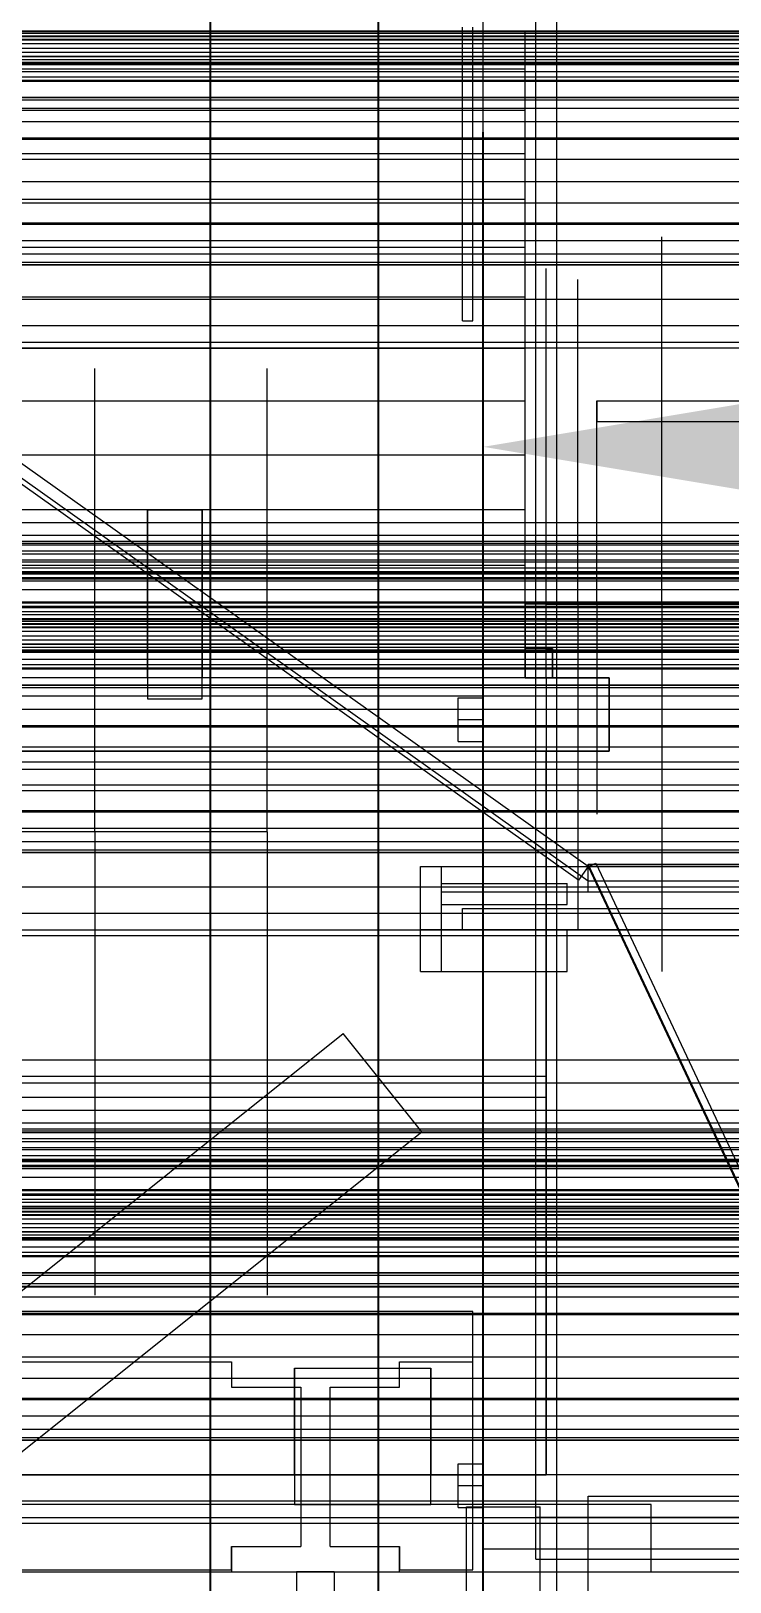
# Model space of a CAD drawing. Header units: millimetres. Extents: x -2500 to 58855, y -53268 to 6837.
# Drawn here: x -865 to -532, y -34741 to -34002 of the extents above; entities that cross this region are included whole.
import ezdxf

# ---------------------------------------------------------------- set-up
doc = ezdxf.new("R2010")
doc.units = ezdxf.units.MM
for name, color, linetype, lineweight in [('COTAS_O', 1, 'Continuous', 0), ('COTAS_P', 1, 'Continuous', 0), ('COTAS_R', 1, 'Continuous', 0), ('frontal_briquetadora', 7, 'Continuous', 0), ('frontal_mezcladora', 7, 'Continuous', 0), ('frontal_secador', 7, 'Continuous', 0), ('frontal_tolva', 7, 'Continuous', 0), ('frontal_tolva-C01', 7, 'Continuous', 0)]:
    doc.layers.add(name, color=color, linetype=linetype, lineweight=lineweight)
doc.dimstyles.new('R19_100', dxfattribs={"dimtxt": 250, "dimasz": 150, "dimexe": 150, "dimexo": 80, "dimgap": 100, "dimtad": 1, "dimtih": 1, "dimtoh": 1, "dimdsep": 46, "dimcen": 0.09, "dimadec": 0, "dimazin": 0, "dimtfac": 1, "dimtdec": 4, "dimtofl": 0, "dimtmove": 0, "dimatfit": 3, "dimfxl": 1, "dimtolj": 1, "dimtzin": 0, "dimarcsym": 0})

# ---------------------------------------------------------------- blocks, each defined once
blk = doc.blocks.new('*D37')
at = {"layer": 'COTAS_R', "color": 0, "lineweight": -2, "transparency": 16777216}
for p, q in [((-1750, -35420), (-1750, -34450)), ((2600, -35420), (2600, -34450)), ((-1600, -34600), (2450, -34600))]:
    blk.add_line(p, q, dxfattribs=at)
at = {"layer": 'COTAS_R', "color": 0, "transparency": 16777216}
for points in [[(-1600, -34575), (-1600, -34625), (-1750, -34600)], [(2450, -34575), (2450, -34625), (2600, -34600)]]:
    blk.add_solid(points, dxfattribs=at)
at = {"layer": 'Defpoints', "color": 0, "transparency": 16777216}
for p in [(2600, -34600), (-1750, -35500), (2600, -35500)]:
    blk.add_point(p, dxfattribs=at)
blk = doc.blocks.new('*D39')
at = {"layer": 'COTAS_O', "color": 0, "lineweight": -2, "transparency": 16777216}
for p, q in [((-1725, -34320), (-1725, -33550)), ((1725, -34320), (1725, -33550)), ((-1575, -33700), (1575, -33700))]:
    blk.add_line(p, q, dxfattribs=at)
at = {"layer": 'COTAS_O', "color": 0, "transparency": 16777216}
for points in [[(-1575, -33675), (-1575, -33725), (-1725, -33700)], [(1575, -33675), (1575, -33725), (1725, -33700)]]:
    blk.add_solid(points, dxfattribs=at)
at = {"layer": 'Defpoints', "color": 0, "transparency": 16777216}
for p in [(1725, -33700), (-1725, -34400), (1725, -34400)]:
    blk.add_point(p, dxfattribs=at)
blk = doc.blocks.new('*D42')
at = {"layer": 'COTAS_O', "color": 0, "lineweight": -2, "transparency": 16777216}
for p, q in [((-570, -33700), (200, -33700)), ((50, -34750), (50, -33850)), ((-570, -34900), (200, -34900))]:
    blk.add_line(p, q, dxfattribs=at)
at = {"layer": 'COTAS_O', "color": 0, "transparency": 16777216}
for points in [[(25, -33850), (75, -33850), (50, -33700)], [(25, -34750), (75, -34750), (50, -34900)]]:
    blk.add_solid(points, dxfattribs=at)
at = {"layer": 'Defpoints', "color": 0, "transparency": 16777216}
for p in [(-650, -33700), (50, -33700), (-650, -34900)]:
    blk.add_point(p, dxfattribs=at)
blk = doc.blocks.new('*D43')
at = {"layer": 'COTAS_O', "color": 0, "lineweight": -2, "transparency": 16777216}
for p, q in [((-650, -34820), (-650, -34050)), ((650, -34820), (650, -34050)), ((-500, -34200), (500, -34200))]:
    blk.add_line(p, q, dxfattribs=at)
at = {"layer": 'COTAS_O', "color": 0, "transparency": 16777216}
for points in [[(-500, -34175), (-500, -34225), (-650, -34200)], [(500, -34175), (500, -34225), (650, -34200)]]:
    blk.add_solid(points, dxfattribs=at)
at = {"layer": 'Defpoints', "color": 0, "transparency": 16777216}
for p in [(650, -34200), (-650, -34900), (650, -34900)]:
    blk.add_point(p, dxfattribs=at)
blk = doc.blocks.new('*D44')
at = {"layer": 'COTAS_O', "color": 0, "lineweight": -2, "transparency": 16777216}
for p, q in [((-1400, -33700), (-630, -33700)), ((-780, -35850), (-780, -33850)), ((-1400, -36000), (-630, -36000))]:
    blk.add_line(p, q, dxfattribs=at)
at = {"layer": 'COTAS_O', "color": 0, "transparency": 16777216}
for points in [[(-805, -33850), (-755, -33850), (-780, -33700)], [(-805, -35850), (-755, -35850), (-780, -36000)]]:
    blk.add_solid(points, dxfattribs=at)
at = {"layer": 'Defpoints', "color": 0, "transparency": 16777216}
for p in [(-1480, -33700), (-780, -33700), (-1480, -36000)]:
    blk.add_point(p, dxfattribs=at)
blk = doc.blocks.new('*D46')
at = {"layer": 'COTAS_P', "color": 0, "lineweight": -2, "transparency": 16777216}
for p, q in [((-1320, -33000), (-550, -33000)), ((-700, -35850), (-700, -33150)), ((-1320, -36000), (-550, -36000))]:
    blk.add_line(p, q, dxfattribs=at)
at = {"layer": 'COTAS_P', "color": 0, "transparency": 16777216}
for points in [[(-725, -33150), (-675, -33150), (-700, -33000)], [(-725, -35850), (-675, -35850), (-700, -36000)]]:
    blk.add_solid(points, dxfattribs=at)
at = {"layer": 'Defpoints', "color": 0, "transparency": 16777216}
for p in [(-1400, -33000), (-700, -33000), (-1400, -36000)]:
    blk.add_point(p, dxfattribs=at)

msp = doc.modelspace()

# ---------------------------------------------------------------- linework, layer by layer
at = {"layer": 'frontal_briquetadora'}
for p, q in [((-630, -34020.086), (-630, -34001.746)), ((-630, -34020.086), (-1405, -34020.086)), ((-630, -34039.668), (-630, -34020.086)), ((-630, -34039.668), (-1405, -34039.668)), ((-630, -34060.408), (-630, -34039.668)), ((-630, -34060.408), (-1405, -34060.408)), ((-630, -34082.216), (-630, -34060.408)), ((-630, -34082.216), (-1405, -34082.216)), ((-630, -34105), (-630, -34082.216)), ((-630, -34101.1), (-630, -34100)), ((-630, -34104.388), (-630, -34101.1)), ((-565, -34101.1), (-565, -34100)), ((-565, -34104.388), (-565, -34101.1)), ((-630, -34105), (-1405, -34105)), ((-630, -34109.82), (-630, -34104.388)), ((-630, -34128.662), (-630, -34105)), ((-630, -34117.33), (-630, -34109.82)), ((-565, -34109.82), (-565, -34104.388)), ((-565, -34117.33), (-565, -34109.82)), ((-630, -34126.823), (-630, -34117.33)), ((-620, -34116.167), (-620, -34115)), ((-620, -34119.649), (-620, -34116.167)), ((-565, -34116.167), (-565, -34115)), ((-565, -34119.649), (-565, -34116.167)), ((-565, -34126.823), (-565, -34117.33)), ((-620, -34125.397), (-620, -34119.649)), ((-620, -34133.327), (-620, -34125.397)), ((-605, -34122.745), (-605, -34120.306)), ((-605, -34127.586), (-605, -34122.745)), ((-565, -34125.397), (-565, -34119.649)), ((-565, -34133.327), (-565, -34125.397)), ((-630, -34128.662), (-1405, -34128.662)), ((-630, -34138.179), (-630, -34126.823)), ((-630, -34153.1), (-630, -34128.662)), ((-605, -34134.752), (-605, -34127.586)), ((-565, -34138.179), (-565, -34126.823)), ((-630, -34151.256), (-630, -34138.179)), ((-620, -34143.323), (-620, -34133.327)), ((-605, -34144.129), (-605, -34134.752)), ((-565, -34143.323), (-565, -34133.327)), ((-565, -34151.256), (-565, -34138.179)), ((-620, -34155.238), (-620, -34143.323)), ((-605, -34155.57), (-605, -34144.129)), ((-565, -34155.238), (-565, -34143.323)), ((-630, -34153.1), (-1405, -34153.1)), ((-630, -34165.889), (-630, -34151.256)), ((-630, -34178.21), (-630, -34153.1)), ((-620, -34168.9), (-620, -34155.238)), ((-565, -34165.889), (-565, -34151.256)), ((-565, -34168.9), (-565, -34155.238)), ((-835, -34164.4), (-835, -34162.623)), ((-753, -34164.4), (-753, -34162.623)), ((-605, -34168.895), (-605, -34155.57)), ((-835, -34167.941), (-835, -34164.4)), ((-835, -34173.217), (-835, -34167.941)), ((-835, -34170.313), (-835, -34169.4)), ((-753, -34167.941), (-753, -34164.4)), ((-753, -34173.217), (-753, -34167.941)), ((-630, -34181.894), (-630, -34165.889)), ((-620, -34184.11), (-620, -34168.9)), ((-605, -34183.893), (-605, -34168.895)), ((-565, -34181.894), (-565, -34165.889)), ((-565, -34184.11), (-565, -34168.9)), ((-835, -34173.044), (-835, -34170.313)), ((-835, -34177.569), (-835, -34173.044)), ((-835, -34180.184), (-835, -34173.217)), ((-753, -34180.184), (-753, -34173.217)), ((-605, -34175.941), (-605, -34174)), ((-605, -34181.688), (-605, -34175.941)), ((-630, -34178.21), (-1405, -34178.21)), ((-835, -34183.851), (-835, -34177.569)), ((-835, -34188.788), (-835, -34180.184)), ((-835, -34191.835), (-835, -34183.851)), ((-753, -34188.788), (-753, -34180.184)), ((-630, -34203.884), (-630, -34178.21)), ((-630, -34199.07), (-630, -34181.894)), ((-620, -34200.644), (-620, -34184.11)), ((-605, -34191.022), (-605, -34181.688)), ((-605, -34200.328), (-605, -34183.893)), ((-596, -34184.379), (-596, -34178.048)), ((-596, -34178.048), (-416, -34178.048)), ((-596, -34178.048), (-596, -34188)), ((-596, -34193.939), (-596, -34184.379)), ((-565, -34199.07), (-565, -34181.894)), ((-565, -34200.644), (-565, -34184.11)), ((-835, -34198.959), (-835, -34188.788)), ((-835, -34201.454), (-835, -34191.835)), ((-753, -34198.959), (-753, -34188.788)), ((-605, -34203.582), (-605, -34191.022)), ((-596, -34188), (-416, -34188)), ((-835, -34210.615), (-835, -34198.959)), ((-753, -34210.615), (-753, -34198.959)), ((-630, -34217.201), (-630, -34199.07)), ((-596, -34206.387), (-596, -34193.939)), ((-565, -34217.201), (-565, -34199.07)), ((-630, -34203.884), (-1405, -34203.884)), ((-835, -34212.624), (-835, -34201.454)), ((-630, -34230.013), (-630, -34203.884)), ((-620, -34218.263), (-620, -34200.644)), ((-605, -34217.941), (-605, -34200.328)), ((-605, -34218.887), (-605, -34203.582)), ((-596, -34221.28), (-596, -34206.387)), ((-565, -34218.263), (-565, -34200.644)), ((-835, -34223.662), (-835, -34210.615)), ((-835, -34225.252), (-835, -34212.624)), ((-753, -34223.662), (-753, -34210.615)), ((-630, -34236.059), (-630, -34217.201)), ((-620, -34236.709), (-620, -34218.263)), ((-605, -34236.453), (-605, -34217.941)), ((-605, -34236.349), (-605, -34218.887)), ((-596, -34238.086), (-596, -34221.28)), ((-565, -34236.059), (-565, -34217.201)), ((-565, -34236.709), (-565, -34218.263)), ((-835, -34237.996), (-835, -34223.662)), ((-835, -34239.229), (-835, -34225.252)), ((-753, -34237.996), (-753, -34223.662)), ((-630, -34230.013), (-1405, -34230.013)), ((-810, -34230.013), (-1274, -34230.013)), ((-810, -34230.013), (-810, -34230)), ((-810, -34230), (-784, -34230)), ((-810, -34230), (-810, -34320)), ((-810, -34256.484), (-810, -34230.013)), ((-784, -34230), (-784, -34230.013)), ((-784, -34320), (-784, -34230)), ((-784, -34230.013), (-784, -34256.484)), ((-630, -34230.013), (-784, -34230.013)), ((-630, -34256.484), (-630, -34230.013)), ((-630, -34255.406), (-630, -34236.059)), ((-605, -34255.296), (-605, -34236.349)), ((-605, -34255.573), (-605, -34236.453)), ((-565, -34255.406), (-565, -34236.059)), ((-835, -34253.499), (-835, -34237.996)), ((-835, -34254.436), (-835, -34239.229)), ((-753, -34253.499), (-753, -34237.996)), ((-620, -34255.714), (-620, -34236.709)), ((-596, -34256.208), (-596, -34238.086)), ((-565, -34255.714), (-565, -34236.709)), ((-630, -34256.484), (-1405, -34256.484)), ((-810, -34256.484), (-1274, -34256.484)), ((-835, -34270.049), (-835, -34253.499)), ((-835, -34270.744), (-835, -34254.436)), ((-810, -34283.185), (-810, -34256.484)), ((-784, -34256.484), (-784, -34283.185)), ((-630, -34256.484), (-784, -34256.484)), ((-753, -34270.049), (-753, -34253.499)), ((-630, -34275), (-630, -34255.406)), ((-630, -34283.185), (-630, -34256.484)), ((-620, -34275), (-620, -34255.714)), ((-605, -34275), (-605, -34255.296)), ((-605, -34275), (-605, -34255.573)), ((-596, -34275), (-596, -34256.208)), ((-565, -34275), (-565, -34255.406)), ((-565, -34275), (-565, -34255.714)), ((-835, -34287.512), (-835, -34270.049)), ((-835, -34288.012), (-835, -34270.744)), ((-753, -34287.512), (-753, -34270.049)), ((-565, -34275), (-630, -34275)), ((-630, -34275), (-630, -34278.783)), ((-630, -34280.033), (-630, -34275)), ((-630, -34278.783), (-630, -34282.564)), ((-630, -34285.062), (-630, -34280.033)), ((-620, -34278.009), (-620, -34275)), ((-620, -34275), (-565, -34275)), ((-620, -34281.016), (-620, -34278.009)), ((-605, -34275), (-453, -34275)), ((-605, -34275), (-605, -34294.704)), ((-465, -34275), (-605, -34275)), ((-605, -34275), (-605, -34294.427)), ((-396, -34275), (-596, -34275)), ((-596, -34275), (-596, -34294.509)), ((-565, -34275), (-565, -34294.286)), ((-565, -34275), (-565, -34294.594)), ((-630, -34283.185), (-1405, -34283.185)), ((-810, -34283.185), (-1274, -34283.185)), ((-835, -34305.746), (-835, -34287.512)), ((-835, -34306.094), (-835, -34288.012)), ((-810, -34310), (-810, -34283.185)), ((-784, -34283.185), (-784, -34310)), ((-630, -34283.185), (-784, -34283.185)), ((-753, -34305.746), (-753, -34287.512)), ((-630, -34282.564), (-630, -34286.342)), ((-630, -34310), (-630, -34283.185)), ((-630, -34290.083), (-630, -34285.062)), ((-630, -34286.342), (-630, -34290.114)), ((-620, -34284.021), (-620, -34281.016)), ((-620, -34287.023), (-620, -34284.021)), ((-620, -34290.021), (-620, -34287.023)), ((-630, -34295.091), (-630, -34290.083)), ((-630, -34290.114), (-630, -34293.879)), ((-630, -34293.879), (-630, -34297.636)), ((-630, -34300.083), (-630, -34295.091)), ((-620, -34293.014), (-620, -34290.021)), ((-620, -34296), (-620, -34293.014)), ((-605, -34294.427), (-605, -34313.547)), ((-605, -34294.704), (-605, -34313.651)), ((-596, -34294.509), (-596, -34313.268)), ((-565, -34294.286), (-565, -34313.291)), ((-565, -34294.594), (-565, -34313.941)), ((-630, -34296), (-630, -34310)), ((-617, -34296), (-630, -34296)), ((-630, -34297.636), (-630, -34301.382)), ((-630, -34305.054), (-630, -34300.083)), ((-630, -34301.382), (-630, -34310)), ((-617, -34301.382), (-630, -34301.382)), ((-620, -34296), (-617, -34296)), ((-620, -34310), (-620, -34296)), ((-617, -34296), (-617, -34298.013)), ((-617, -34310), (-617, -34296)), ((-617, -34298.013), (-617, -34300.022)), ((-617, -34300.022), (-617, -34302.027)), ((-617, -34302.618), (-617, -34301.382)), ((-617, -34310), (-617, -34301.382)), ((-617, -34302.027), (-617, -34304.027)), ((-617, -34303.852), (-617, -34302.618)), ((-590, -34310), (-1450, -34310)), ((-630, -34310), (-1405, -34310)), ((-810, -34310), (-1274, -34310)), ((-835, -34324.606), (-835, -34305.746)), ((-835, -34324.836), (-835, -34306.094)), ((-810, -34310), (-810, -34320)), ((-590, -34310), (-784, -34310)), ((-630, -34310), (-784, -34310)), ((-784, -34320), (-784, -34310)), ((-753, -34324.606), (-753, -34305.746)), ((-630, -34310), (-630, -34305.054)), ((-630, -34310), (-617, -34310)), ((-590, -34310), (-630, -34310)), ((-617, -34310), (-620, -34310)), ((-620, -34310), (-620, -34328.853)), ((-617, -34305.085), (-617, -34303.852)), ((-617, -34304.027), (-617, -34306.023)), ((-617, -34306.316), (-617, -34305.085)), ((-617, -34306.023), (-617, -34308.014)), ((-617, -34307.546), (-617, -34306.316)), ((-617, -34308.774), (-617, -34307.546)), ((-617, -34308.014), (-617, -34310)), ((-617, -34310), (-617, -34308.774)), ((-617, -34310), (-590, -34310)), ((-590, -34310), (-590, -34315.131)), ((-590, -34345), (-590, -34310)), ((-605, -34313.547), (-605, -34332.059)), ((-605, -34313.651), (-605, -34331.113)), ((-596, -34313.268), (-596, -34330.557)), ((-590, -34315.131), (-590, -34320.226)), ((-565, -34313.291), (-565, -34331.737)), ((-565, -34313.941), (-565, -34332.799)), ((-835, -34343.939), (-835, -34324.606)), ((-835, -34344.078), (-835, -34324.836)), ((-810, -34320), (-784, -34320)), ((-753, -34343.939), (-753, -34324.606)), ((-590, -34320.226), (-590, -34325.281)), ((-620, -34328.853), (-620, -34346.896)), ((-605, -34331.113), (-605, -34346.418)), ((-605, -34332.059), (-605, -34349.672)), ((-596, -34330.557), (-596, -34345.711)), ((-590, -34325.281), (-590, -34330.29)), ((-590, -34330.29), (-590, -34335.249)), ((-565, -34331.737), (-565, -34349.356)), ((-590, -34335.249), (-590, -34340.154)), ((-565, -34332.799), (-565, -34350.93)), ((-1450, -34345), (-590, -34345)), ((-620, -34345), (-1425, -34345)), ((-835, -34363.59), (-835, -34343.939)), ((-835, -34363.655), (-835, -34344.078)), ((-753, -34363.59), (-753, -34343.939)), ((-590, -34345), (-620, -34345)), ((-620, -34345), (-620, -34362.246)), ((-620, -34500), (-620, -34345)), ((-620, -34345), (-620, -34510)), ((-620, -34346.896), (-620, -34363.856)), ((-605, -34346.418), (-605, -34358.978)), ((-596, -34345.711), (-596, -34358.147)), ((-590, -34340.154), (-590, -34345)), ((-605, -34349.672), (-605, -34366.107)), ((-565, -34349.356), (-565, -34365.89)), ((-565, -34350.93), (-565, -34368.106)), ((-605, -34358.978), (-605, -34368.312)), ((-596, -34358.147), (-596, -34367.388)), ((-835, -34383.4), (-835, -34363.59)), ((-835, -34383.4), (-835, -34363.655)), ((-753, -34383.4), (-753, -34363.59)), ((-620, -34362.246), (-620, -34378.43)), ((-620, -34363.856), (-620, -34379.48)), ((-605, -34366.107), (-605, -34381.105)), ((-605, -34368.312), (-605, -34374.059)), ((-596, -34367.388), (-596, -34373.079)), ((-565, -34365.89), (-565, -34381.1)), ((-565, -34368.106), (-565, -34384.111)), ((-605, -34374.059), (-605, -34376)), ((-596, -34373.079), (-596, -34375)), ((-835, -34383.4), (-875, -34383.4)), ((-753, -34383.4), (-835, -34383.4)), ((-835, -34383.4), (-835, -34403.145)), ((-835, -34383.4), (-835, -34403.21)), ((-753, -34383.4), (-753, -34403.21)), ((-620, -34378.43), (-620, -34393.354)), ((-620, -34379.48), (-620, -34393.531)), ((-605, -34381.105), (-605, -34394.43)), ((-565, -34381.1), (-565, -34394.762)), ((-565, -34384.111), (-565, -34398.744)), ((-620, -34393.354), (-620, -34406.837)), ((-620, -34393.531), (-620, -34405.798)), ((-605, -34394.43), (-605, -34405.871)), ((-565, -34394.762), (-565, -34406.677)), ((-565, -34398.744), (-565, -34411.821)), ((-835, -34403.145), (-835, -34422.722)), ((-835, -34403.21), (-835, -34422.861)), ((-753, -34403.21), (-753, -34422.861)), ((-620, -34405.798), (-620, -34416.098)), ((-605, -34405.871), (-605, -34415.248)), ((-620, -34406.837), (-620, -34418.714)), ((-565, -34406.677), (-565, -34416.673)), ((-565, -34411.821), (-565, -34423.177)), ((-620, -34416.098), (-620, -34424.273)), ((-620, -34418.714), (-620, -34428.842)), ((-605, -34415.248), (-605, -34422.414)), ((-565, -34416.673), (-565, -34424.603)), ((-835, -34422.722), (-835, -34441.964)), ((-835, -34422.861), (-835, -34442.194)), ((-753, -34422.861), (-753, -34442.194)), ((-620, -34424.273), (-620, -34430.202)), ((-605, -34422.414), (-605, -34427.255)), ((-605, -34427.255), (-605, -34429.694)), ((-565, -34423.177), (-565, -34432.67)), ((-565, -34424.603), (-565, -34430.351)), ((-620, -34428.842), (-620, -34437.096)), ((-620, -34430.202), (-620, -34433.796)), ((-620, -34433.796), (-620, -34435)), ((-565, -34430.351), (-565, -34433.833)), ((-565, -34432.67), (-565, -34440.18)), ((-565, -34433.833), (-565, -34435)), ((-835, -34441.964), (-835, -34460.706)), ((-835, -34442.194), (-835, -34461.054)), ((-753, -34442.194), (-753, -34461.054)), ((-620, -34437.096), (-620, -34443.376)), ((-620, -34443.376), (-620, -34447.606)), ((-565, -34440.18), (-565, -34445.612)), ((-620, -34447.606), (-620, -34449.733)), ((-565, -34445.612), (-565, -34448.9)), ((-565, -34448.9), (-565, -34450)), ((-835, -34460.706), (-835, -34478.788)), ((-835, -34461.054), (-835, -34479.288)), ((-753, -34461.054), (-753, -34479.288)), ((-835, -34478.788), (-835, -34496.056)), ((-835, -34479.288), (-835, -34496.751)), ((-753, -34479.288), (-753, -34496.751)), ((-620, -34500), (-1425, -34500)), ((-835, -34496.056), (-835, -34512.364)), ((-835, -34496.751), (-835, -34513.301)), ((-753, -34496.751), (-753, -34513.301)), ((-620, -34690), (-620, -34500)), ((-620, -34510), (-1425, -34510)), ((-835, -34512.364), (-835, -34527.571)), ((-835, -34513.301), (-835, -34528.804)), ((-753, -34513.301), (-753, -34528.804)), ((-620, -34510), (-620, -34690)), ((-835, -34527.571), (-835, -34541.548)), ((-835, -34528.804), (-835, -34543.138)), ((-753, -34528.804), (-753, -34543.138)), ((-835, -34541.548), (-835, -34554.176)), ((-835, -34543.138), (-835, -34556.185)), ((-753, -34543.138), (-753, -34556.185)), ((-835, -34554.176), (-835, -34565.346)), ((-835, -34556.185), (-835, -34567.841)), ((-753, -34556.185), (-753, -34567.841)), ((-835, -34565.346), (-835, -34574.965)), ((-835, -34567.841), (-835, -34578.012)), ((-753, -34567.841), (-753, -34578.012)), ((-835, -34574.965), (-835, -34582.949)), ((-835, -34578.012), (-835, -34586.616)), ((-835, -34582.949), (-835, -34589.231)), ((-753, -34578.012), (-753, -34586.616)), ((-835, -34586.616), (-835, -34593.583)), ((-835, -34589.231), (-835, -34593.756)), ((-753, -34586.616), (-753, -34593.583)), ((-835, -34593.583), (-835, -34598.859)), ((-835, -34593.756), (-835, -34596.487)), ((-835, -34596.487), (-835, -34597.4)), ((-753, -34593.583), (-753, -34598.859)), ((-835, -34598.859), (-835, -34602.4)), ((-835, -34602.4), (-835, -34604.177)), ((-753, -34598.859), (-753, -34602.4)), ((-753, -34602.4), (-753, -34604.177)), ((-655, -34612), (-1445, -34612)), ((-655, -34735), (-655, -34612)), ((-655, -34636), (-655, -34612)), ((-1325, -34636), (-770, -34636)), ((-770, -34636), (-770, -34648)), ((-740, -34639), (-675, -34639)), ((-740, -34690), (-740, -34639)), ((-740, -34639), (-740, -34704)), ((-690, -34636), (-655, -34636)), ((-690, -34648), (-690, -34636)), ((-675, -34639), (-675, -34690)), ((-675, -34704), (-675, -34639)), ((-655, -34735), (-655, -34636)), ((-770, -34648), (-737, -34648)), ((-737, -34648), (-737, -34724)), ((-723, -34648), (-690, -34648)), ((-723, -34724), (-723, -34648)), ((-620, -34690), (-1425, -34690)), ((-740, -34690), (-1320, -34690)), ((-675, -34690), (-740, -34690)), ((-740, -34690), (-740, -34704)), ((-620, -34690), (-675, -34690)), ((-675, -34704), (-675, -34690)), ((-570, -34704), (-1480, -34704)), ((-740, -34704), (-675, -34704)), ((-570, -34736), (-570, -34704)), ((-770, -34735), (-770, -34724)), ((-770, -34724), (-770, -34736)), ((-770, -34724), (-737, -34724)), ((-723, -34724), (-690, -34724)), ((-690, -34736), (-690, -34724)), ((-690, -34724), (-690, -34735)), ((-1480, -34736), (-570, -34736)), ((-1480, -34736), (-460, -34736)), ((-1325, -34735), (-770, -34735)), ((-770, -34735), (-770, -34736)), ((-770, -34736), (-690, -34736)), ((-721, -34736), (-739, -34736)), ((-739, -34736), (-739, -34940)), ((-721, -34736), (-721, -34940)), ((-690, -34736), (-690, -34735)), ((-690, -34735), (-655, -34735))]:
    msp.add_line(p, q, dxfattribs=at)
at = {"layer": 'frontal_mezcladora'}
for p, q in [((-650, -34725), (-650, -33700)), ((-625, -34725), (-625, -33700)), ((-650, -34760), (-650, -33730)), ((-625, -34725), (-625, -33730)), ((-615, -34760), (-615, -33730)), ((-660, -34140), (-660, -34000)), ((-655, -34140), (-655, -34000)), ((-660, -34140), (-655, -34140)), ((-662, -34330), (-662, -34319.608)), ((-662, -34319.608), (-650, -34319.608)), ((-650, -34330), (-650, -34319.608)), ((-662, -34340.392), (-662, -34330)), ((-650, -34330), (-662, -34330)), ((-650, -34330), (-650, -34340.392)), ((-662, -34340.392), (-650, -34340.392)), ((-662, -34695), (-662, -34684.608)), ((-662, -34684.608), (-650, -34684.608)), ((-650, -34695), (-650, -34684.608)), ((-662, -34705.392), (-662, -34695)), ((-650, -34695), (-662, -34695)), ((-650, -34695), (-650, -34705.392)), ((-600, -34700), (-500, -34700)), ((-600, -34880), (-600, -34700)), ((-662, -34705.392), (-650, -34705.392)), ((-658, -34705), (-623, -34705)), ((-658, -34750), (-658, -34705)), ((-623, -34750), (-623, -34705)), ((-625, -34710), (625, -34710)), ((-625, -34730), (-625, -34710)), ((-625, -34710), (-150, -34710)), ((-650, -34725), (-625, -34725)), ((-625, -34725), (625, -34725)), ((-625, -34730), (625, -34730)), ((-625, -34730), (-150, -34730))]:
    msp.add_line(p, q, dxfattribs=at)
at = {"layer": 'frontal_secador'}
for p, q in [((1320, -34002), (-1320, -34002)), ((1320, -34002.273), (-1320, -34002.273)), ((1320, -34003.072), (-1320, -34003.072)), ((1320, -34004.343), (-1320, -34004.343)), ((1320, -34006), (-1320, -34006)), ((1250, -34002), (-1250, -34002)), ((1250, -34004.651), (-1250, -34004.651)), ((1250, -34005.859), (-1250, -34005.859)), ((-1250, -34006), (1250, -34006)), ((1320, -34007.929), (-1320, -34007.929)), ((-1320, -34010), (1320, -34010)), ((1320, -34012.071), (-1320, -34012.071)), ((1320, -34014), (-1320, -34014)), ((-1250, -34010), (1250, -34010)), ((1250, -34014.141), (-1250, -34014.141)), ((1320, -34015.657), (-1320, -34015.657)), ((1320, -34016.928), (-1320, -34016.928)), ((1320, -34017.727), (-1320, -34017.727)), ((1320, -34018), (-1320, -34018)), ((1250, -34017.285), (-1250, -34017.285)), ((1250, -34018), (-1250, -34018)), ((1250, -34021.314), (-1250, -34021.314)), ((1250, -34023.856), (-1250, -34023.856)), ((1250, -34025.455), (-1250, -34025.455)), ((1250, -34026), (-1250, -34026)), ((1360, -34033.5), (-1360, -34033.5)), ((1360, -34034.863), (-1360, -34034.863)), ((1250, -34033.75), (-1250, -34033.75)), ((1360, -34038.859), (-1360, -34038.859)), ((1360, -34045.216), (-1360, -34045.216)), ((1360, -34053.5), (-1360, -34053.5)), ((1250, -34052.924), (-1250, -34052.924)), ((1360, -34063.147), (-1360, -34063.147)), ((-1360, -34073.5), (1360, -34073.5)), ((-1250, -34073.5), (1250, -34073.5)), ((1360, -34083.853), (-1360, -34083.853)), ((1360, -34093.5), (-1360, -34093.5)), ((1250, -34094.076), (-1250, -34094.076)), ((1360, -34101.784), (-1360, -34101.784)), ((1360, -34108.141), (-1360, -34108.141)), ((1360, -34112.137), (-1360, -34112.137)), ((1360, -34113.5), (-1360, -34113.5)), ((1250, -34113.25), (-1250, -34113.25)), ((1250, -34129.715), (-1250, -34129.715)), ((1250, -34142.349), (-1250, -34142.349)), ((1250, -34150.291), (-1250, -34150.291)), ((1250, -34153), (-1250, -34153)), ((-1250, -34236), (1250, -34236)), ((-1250, -34242), (1250, -34242)), ((-1250, -34245), (1250, -34245)), ((1250, -34246), (-1250, -34246)), ((-1250, -34246.659), (1250, -34246.659)), ((1250, -34249.659), (-1250, -34249.659)), ((-1250, -34251), (1250, -34251)), ((1250, -34254), (-1250, -34254)), ((-1250, -34254.728), (1250, -34254.728)), ((-1250, -34257.588), (1250, -34257.588)), ((1250, -34257.728), (-1250, -34257.728)), ((-1250, -34259.387), (1250, -34259.387)), ((-1250, -34260), (1250, -34260)), ((1250, -34260.588), (-1250, -34260.588)), ((1250, -34262.387), (-1250, -34262.387)), ((1250, -34263), (-1250, -34263)), ((1250, -34264), (-1250, -34264)), ((-1250, -34268), (1250, -34268)), ((1250, -34274), (-1250, -34274)), ((1250, -34274.545), (-1250, -34274.545)), ((1250, -34276), (-1250, -34276)), ((1250, -34276.144), (-1250, -34276.144)), ((1250, -34276.709), (-1250, -34276.709)), ((1250, -34278.686), (-1250, -34278.686)), ((1250, -34280), (-1250, -34280)), ((1320, -34282), (-1320, -34282)), ((1320, -34282.273), (-1320, -34282.273)), ((1320, -34283.072), (-1320, -34283.072)), ((1320, -34284.343), (-1320, -34284.343)), ((1320, -34286), (-1320, -34286)), ((1320, -34287.929), (-1320, -34287.929)), ((1250, -34282), (-1250, -34282)), ((1250, -34284.651), (-1250, -34284.651)), ((1250, -34285.859), (-1250, -34285.859)), ((-1250, -34286), (1250, -34286)), ((-1320, -34290), (1320, -34290)), ((1320, -34292.071), (-1320, -34292.071)), ((1320, -34294), (-1320, -34294)), ((-1250, -34290), (1250, -34290)), ((1250, -34294.141), (-1250, -34294.141)), ((1320, -34295.657), (-1320, -34295.657)), ((1320, -34296.928), (-1320, -34296.928)), ((1320, -34297.727), (-1320, -34297.727)), ((1320, -34298), (-1320, -34298)), ((1250, -34297.285), (-1250, -34297.285)), ((1250, -34298), (-1250, -34298)), ((1250, -34301.314), (-1250, -34301.314)), ((1250, -34303.856), (-1250, -34303.856)), ((1250, -34305.455), (-1250, -34305.455)), ((1250, -34306), (-1250, -34306)), ((1360, -34313.5), (-1360, -34313.5)), ((1360, -34314.863), (-1360, -34314.863)), ((1250, -34313.75), (-1250, -34313.75)), ((1360, -34318.859), (-1360, -34318.859)), ((1360, -34325.216), (-1360, -34325.216)), ((1360, -34333.5), (-1360, -34333.5)), ((1250, -34332.924), (-1250, -34332.924)), ((1360, -34343.147), (-1360, -34343.147)), ((-1360, -34353.5), (1360, -34353.5)), ((-1250, -34353.5), (1250, -34353.5)), ((1360, -34363.853), (-1360, -34363.853)), ((1360, -34373.5), (-1360, -34373.5)), ((1250, -34374.076), (-1250, -34374.076)), ((1360, -34381.784), (-1360, -34381.784)), ((1360, -34388.141), (-1360, -34388.141)), ((1360, -34392.137), (-1360, -34392.137)), ((1360, -34393.5), (-1360, -34393.5)), ((1250, -34393.25), (-1250, -34393.25)), ((1250, -34409.715), (-1250, -34409.715)), ((1250, -34422.349), (-1250, -34422.349)), ((1250, -34430.291), (-1250, -34430.291)), ((1250, -34433), (-1250, -34433)), ((-1250, -34516), (1250, -34516)), ((-1250, -34522), (1250, -34522)), ((-1250, -34525), (1250, -34525)), ((1250, -34526), (-1250, -34526)), ((-1250, -34526.659), (1250, -34526.659)), ((1250, -34529.659), (-1250, -34529.659)), ((-1250, -34531), (1250, -34531)), ((1250, -34534), (-1250, -34534)), ((-1250, -34534.728), (1250, -34534.728)), ((-1250, -34537.588), (1250, -34537.588)), ((1250, -34537.728), (-1250, -34537.728)), ((-1250, -34539.387), (1250, -34539.387)), ((-1250, -34540), (1250, -34540)), ((1250, -34540.588), (-1250, -34540.588)), ((1250, -34542.387), (-1250, -34542.387)), ((1250, -34543), (-1250, -34543)), ((1250, -34544), (-1250, -34544)), ((-1250, -34548), (1250, -34548)), ((1250, -34554), (-1250, -34554)), ((1250, -34554.545), (-1250, -34554.545)), ((1250, -34556), (-1250, -34556)), ((1250, -34556.144), (-1250, -34556.144)), ((1250, -34556.709), (-1250, -34556.709)), ((1250, -34558.686), (-1250, -34558.686)), ((1250, -34560), (-1250, -34560)), ((1320, -34562), (-1320, -34562)), ((1320, -34562.273), (-1320, -34562.273)), ((1320, -34563.072), (-1320, -34563.072)), ((1320, -34564.343), (-1320, -34564.343)), ((1320, -34566), (-1320, -34566)), ((1320, -34567.929), (-1320, -34567.929)), ((1250, -34562), (-1250, -34562)), ((1250, -34564.651), (-1250, -34564.651)), ((1250, -34565.859), (-1250, -34565.859)), ((-1250, -34566), (1250, -34566)), ((-1320, -34570), (1320, -34570)), ((1320, -34572.071), (-1320, -34572.071)), ((1320, -34574), (-1320, -34574)), ((1320, -34575.657), (-1320, -34575.657)), ((-1250, -34570), (1250, -34570)), ((1250, -34574.141), (-1250, -34574.141)), ((1320, -34576.928), (-1320, -34576.928)), ((1320, -34577.727), (-1320, -34577.727)), ((1320, -34578), (-1320, -34578)), ((1250, -34577.285), (-1250, -34577.285)), ((1250, -34578), (-1250, -34578)), ((1250, -34581.314), (-1250, -34581.314)), ((1250, -34583.856), (-1250, -34583.856)), ((1250, -34585.455), (-1250, -34585.455)), ((1250, -34586), (-1250, -34586)), ((1360, -34593.5), (-1360, -34593.5)), ((1360, -34594.863), (-1360, -34594.863)), ((1250, -34593.75), (-1250, -34593.75)), ((1360, -34598.859), (-1360, -34598.859)), ((1360, -34605.216), (-1360, -34605.216)), ((1250, -34612.924), (-1250, -34612.924)), ((1360, -34613.5), (-1360, -34613.5)), ((1360, -34623.147), (-1360, -34623.147)), ((-1360, -34633.5), (1360, -34633.5)), ((-1250, -34633.5), (1250, -34633.5)), ((1360, -34643.853), (-1360, -34643.853)), ((1360, -34653.5), (-1360, -34653.5)), ((1250, -34654.076), (-1250, -34654.076)), ((1360, -34661.784), (-1360, -34661.784)), ((1360, -34668.141), (-1360, -34668.141)), ((1360, -34672.137), (-1360, -34672.137)), ((1360, -34673.5), (-1360, -34673.5)), ((1250, -34673.25), (-1250, -34673.25)), ((1250, -34689.715), (-1250, -34689.715)), ((1250, -34702.349), (-1250, -34702.349)), ((1250, -34710.291), (-1250, -34710.291)), ((1250, -34713), (-1250, -34713))]:
    msp.add_line(p, q, dxfattribs=at)
at = {"layer": 'frontal_tolva'}
for p, q in [((-600, -34400), (-1725, -33600)), ((-604.636, -34406.52), (-1729.636, -33606.52)), ((-1725, -33606.849), (-600, -34406.849)), ((-1821.5, -34350), (1821.5, -34350)), ((-1821.5, -34361), (1821.5, -34361)), ((-680, -34400), (-670, -34400)), ((-680, -34450), (-680, -34400)), ((-670, -34450), (-670, -34400)), ((-670, -34400), (-600, -34400)), ((-670, -34412), (-670, -34400)), ((-670, -34400), (670, -34400)), ((-600, -34400), (-604.636, -34406.52)), ((600, -34400), (-600, -34400)), ((-600, -34406.849), (-600, -34400)), ((-600, -34412), (-600, -34400)), ((-670, -34408), (-610, -34408)), ((-670, -34418), (-670, -34408)), ((-670, -34412), (-600, -34412)), ((-670, -34412), (670, -34412)), ((-610, -34418), (-610, -34408)), ((-600, -34406.849), (600, -34406.849)), ((-670, -34418), (-610, -34418)), ((-660, -34420), (660, -34420)), ((-660, -34430), (-660, -34420)), ((-680, -34430), (-610, -34430)), ((-680, -34450), (-680, -34430)), ((-660, -34430), (660, -34430)), ((-610, -34450), (-610, -34430)), ((-680, -34450), (-610, -34450)), ((-680, -34450), (-670, -34450)), ((-1763.733, -35316.567), (-716.733, -34479.567)), ((-679.267, -34526.433), (-716.733, -34479.567)), ((-1821.5, -34492), (1821.5, -34492)), ((-1821.5, -34503), (1821.5, -34503)), ((-1726.267, -35363.433), (-679.267, -34526.433))]:
    msp.add_line(p, q, dxfattribs=at)
at = {"layer": 'frontal_tolva-C01'}
for p, q in [((-600, -34400), (-596.379, -34398.3)), ((-600, -34398.805), (600, -34398.805)), ((-225, -35197.379), (-600, -34398.805)), ((-600, -34398.805), (-600, -34400)), ((-596.379, -34398.3), (-221.379, -35196.873)), ((-600, -34400), (-225, -35198.574)), ((600, -34400), (-600, -34400))]:
    msp.add_line(p, q, dxfattribs=at)

# ---------------------------------------------------------------- dimensions: what is measured, and where the dimension line sits
at = {"layer": 'COTAS_O'}
for p1, p2, distance, picture, middle in [((-1725, -34400), (1725, -34400), 700, '*D39', (0, -33700)), ((-1480, -36000), (-1480, -33700), -700, '*D44', (-780, -34850)), ((-650, -34900), (-650, -33700), -700, '*D42', (50, -34300)), ((-650, -34900), (650, -34900), 700, '*D43', (0, -34200))]:
    dim = msp.add_aligned_dim(p1=p1, p2=p2, distance=distance, text='<> O', dimstyle='R19_100', dxfattribs=at)
    dim.commit()
    dim.dimension.update_dxf_attribs({"geometry": picture, "text_midpoint": middle})
at = {"layer": 'COTAS_P'}
dim = msp.add_aligned_dim(p1=(-1400, -36000), p2=(-1400, -33000), distance=-700, text='<> P', dimstyle='R19_100', dxfattribs=at)
dim.commit()
dim.dimension.update_dxf_attribs({"geometry": '*D46', "text_midpoint": (-700, -34500)})
at = {"layer": 'COTAS_R'}
dim = msp.add_aligned_dim(p1=(-1750, -35500), p2=(2600, -35500), distance=900, text='<> R', dimstyle='R19_100', dxfattribs=at)
dim.commit()
dim.dimension.update_dxf_attribs({"geometry": '*D37', "text_midpoint": (425, -34600)})

doc.saveas('drawing.dxf')
